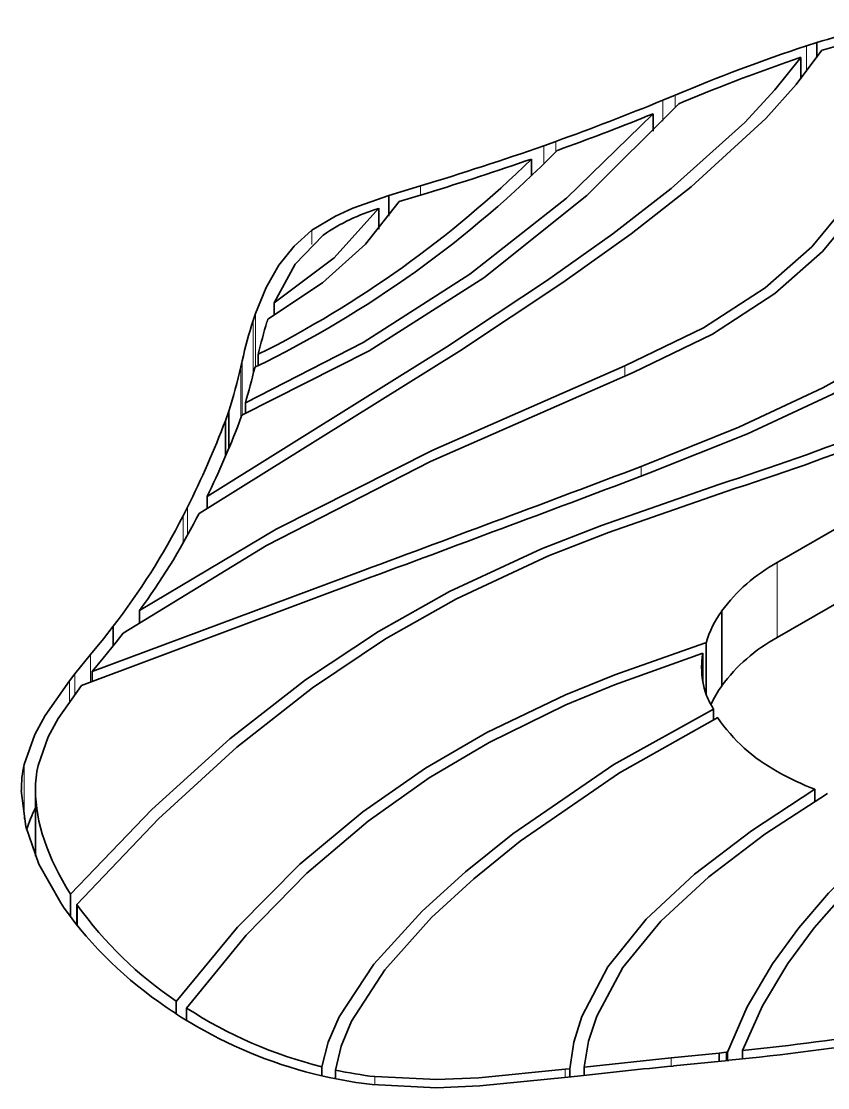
# Model space of a CAD drawing. Extents: x 321 to 857, y 218 to 648.
# Drawn here: x 709.55 to 713.95, y 626.85 to 632.66 of the extents above; entities that cross this region are included whole.
import ezdxf

# ---------------------------------------------------------------- set-up
doc = ezdxf.new("R2010")
doc.units = 0

msp = doc.modelspace()

# ---------------------------------------------------------------- linework, layer by layer
at = {"color": 7, "lineweight": 35, "ltscale": 0.001481}
msp.add_line((713.8912, 632.5488), (713.8347, 632.5311), dxfattribs=at)
at = {"color": 7, "lineweight": 13, "ltscale": 0.003496}
msp.add_line((713.8347, 632.5311), (713.8347, 632.3912), dxfattribs=at)
at = {"color": 7, "lineweight": 35, "ltscale": 0.002023}
msp.add_line((713.8912, 632.5488), (713.8912, 632.4678), dxfattribs=at)
at = {"color": 7, "lineweight": 35, "ltscale": 0.00024905}
msp.add_line((713.9182, 632.5067), (713.9277, 632.5096), dxfattribs=at)
at = {"color": 7, "lineweight": 35, "ltscale": 0.002907}
msp.add_line((713.804, 632.4682), (713.804, 632.3519), dxfattribs=at)
at = {"color": 7, "lineweight": 35, "ltscale": 0.001802}
msp.add_line((713.1189, 632.2618), (713.0522, 632.2343), dxfattribs=at)
at = {"color": 7, "lineweight": 13, "ltscale": 0.001706}
msp.add_line((713.1189, 632.2618), (713.1189, 632.1935), dxfattribs=at)
at = {"color": 7, "lineweight": 13, "ltscale": 0.002834}
msp.add_line((713.0522, 632.2343), (713.0522, 632.121), dxfattribs=at)
at = {"color": 7, "lineweight": 35, "ltscale": 0.000675263}
msp.add_line((713.1385, 632.2153), (713.1635, 632.2256), dxfattribs=at)
at = {"color": 7, "lineweight": 35, "ltscale": 0.002394}
msp.add_line((712.9995, 632.1608), (712.9995, 632.065), dxfattribs=at)
at = {"color": 7, "lineweight": 35, "ltscale": 0.001746}
msp.add_line((712.4683, 632.0103), (712.4026, 631.9866), dxfattribs=at)
at = {"color": 7, "lineweight": 13, "ltscale": 0.00145}
msp.add_line((712.4683, 632.0103), (712.4683, 631.9523), dxfattribs=at)
at = {"color": 7, "lineweight": 13, "ltscale": 0.002483}
msp.add_line((712.4026, 631.9866), (712.4026, 631.8873), dxfattribs=at)
at = {"color": 7, "lineweight": 35, "ltscale": 0.000855724}
msp.add_line((712.4769, 631.9609), (712.5092, 631.9725), dxfattribs=at)
at = {"color": 7, "lineweight": 35, "ltscale": 0.002271}
msp.add_line((712.3353, 631.9136), (712.3353, 631.8228), dxfattribs=at)
at = {"color": 7, "lineweight": 35, "ltscale": 0.004505}
msp.add_line((711.7307, 631.7678), (711.5583, 631.7152), dxfattribs=at)
at = {"color": 7, "lineweight": 35, "ltscale": 0.003966}
msp.add_line((711.6147, 631.6822), (711.7665, 631.7283), dxfattribs=at)
at = {"color": 7, "lineweight": 13, "ltscale": 0.001259}
msp.add_line((711.7307, 631.7678), (711.7307, 631.7174), dxfattribs=at)
at = {"color": 7, "lineweight": 35, "ltscale": 0.002835}
msp.add_line((711.5583, 631.7152), (711.5583, 631.6018), dxfattribs=at)
at = {"color": 7, "lineweight": 35, "ltscale": 0.002837}
msp.add_line((711.5036, 631.6458), (711.5036, 631.5323), dxfattribs=at)
at = {"color": 7, "lineweight": 13, "ltscale": 0.001974}
msp.add_line((711.1391, 631.5261), (711.1391, 631.4471), dxfattribs=at)
at = {"color": 7, "lineweight": 35, "ltscale": 0.001711}
msp.add_line((710.9332, 631.1293), (710.9332, 631.0609), dxfattribs=at)
at = {"color": 7, "lineweight": 35, "ltscale": 0.000992072}
msp.add_line((710.8308, 631.0716), (710.8183, 631.0339), dxfattribs=at)
at = {"color": 7, "lineweight": 13, "ltscale": 0.007362}
msp.add_line((710.8183, 631.0339), (710.8183, 630.7394), dxfattribs=at)
at = {"color": 7, "lineweight": 13, "ltscale": 0.007265}
msp.add_line((710.8308, 631.0716), (710.8308, 630.781), dxfattribs=at)
at = {"color": 7, "lineweight": 35, "ltscale": 0.00037637}
msp.add_line((710.8939, 631.0259), (710.8987, 631.0402), dxfattribs=at)
at = {"color": 7, "lineweight": 35, "ltscale": 0.061499}
for p, q in [((715.8058, 630.9443), (713.6755, 629.7144)), ((715.8058, 630.5361), (713.6755, 629.3062))]:
    msp.add_line(p, q, dxfattribs=at)
at = {"color": 7, "lineweight": 35, "ltscale": 0.001532}
msp.add_line((710.8461, 630.8497), (710.8461, 630.7884), dxfattribs=at)
at = {"color": 7, "lineweight": 35, "ltscale": 0.000837195}
msp.add_line((710.7585, 630.8138), (710.7508, 630.7812), dxfattribs=at)
at = {"color": 7, "lineweight": 13, "ltscale": 0.007384}
msp.add_line((710.7585, 630.8138), (710.7585, 630.5184), dxfattribs=at)
at = {"color": 7, "lineweight": 13, "ltscale": 0.001367}
msp.add_line((712.8453, 630.7866), (712.8453, 630.7319), dxfattribs=at)
at = {"color": 7, "lineweight": 13, "ltscale": 0.007005}
msp.add_line((710.7508, 630.7812), (710.7508, 630.501), dxfattribs=at)
at = {"color": 7, "lineweight": 35, "ltscale": 0.000118056}
msp.add_line((710.827, 630.7751), (710.8282, 630.7797), dxfattribs=at)
at = {"color": 7, "lineweight": 35, "ltscale": 0.001454}
msp.add_line((710.7758, 630.5845), (710.7758, 630.5263), dxfattribs=at)
at = {"color": 7, "lineweight": 35, "ltscale": 0.001386}
msp.add_line((710.686, 630.5393), (710.6672, 630.4871), dxfattribs=at)
at = {"color": 7, "lineweight": 35, "ltscale": 0.005057}
msp.add_line((710.686, 630.5393), (710.686, 630.337), dxfattribs=at)
at = {"color": 7, "lineweight": 35, "ltscale": 0.000751953}
msp.add_line((710.7466, 630.4894), (710.7568, 630.5177), dxfattribs=at)
at = {"color": 7, "lineweight": 35, "ltscale": 0.004857}
msp.add_line((710.6672, 630.4871), (710.6672, 630.2928), dxfattribs=at)
at = {"color": 7, "lineweight": 35, "ltscale": 0.00032866}
msp.add_line((710.7422, 630.477), (710.7466, 630.4894), dxfattribs=at)
at = {"color": 7, "lineweight": 13, "ltscale": 0.001324}
msp.add_line((712.9338, 630.238), (712.9338, 630.185), dxfattribs=at)
at = {"color": 7, "lineweight": 35, "ltscale": 0.001622}
msp.add_line((710.5674, 630.0739), (710.5674, 630.009), dxfattribs=at)
at = {"color": 7, "lineweight": 35, "ltscale": 0.001348}
msp.add_line((710.4607, 630.0162), (710.4363, 629.9681), dxfattribs=at)
at = {"color": 7, "lineweight": 13, "ltscale": 0.003828}
msp.add_line((710.4607, 630.0162), (710.4607, 629.8631), dxfattribs=at)
at = {"color": 7, "lineweight": 35, "ltscale": 0.000737017}
msp.add_line((710.51, 629.9556), (710.5234, 629.9818), dxfattribs=at)
at = {"color": 7, "lineweight": 35, "ltscale": 0.001733}
msp.add_line((710.5234, 629.9818), (710.5825, 630.0182), dxfattribs=at)
at = {"color": 7, "lineweight": 13, "ltscale": 0.003711}
msp.add_line((710.4363, 629.9681), (710.4363, 629.8197), dxfattribs=at)
at = {"color": 7, "lineweight": 13, "ltscale": 0.010205}
msp.add_line((713.6755, 629.7144), (713.6755, 629.3062), dxfattribs=at)
at = {"color": 7, "lineweight": 35, "ltscale": 0.042115}
msp.add_line((709.8821, 629.0445), (711.4603, 629.6336), dxfattribs=at)
at = {"color": 7, "lineweight": 35, "ltscale": 0.039418}
msp.add_line((711.4186, 629.6709), (709.9415, 629.1196), dxfattribs=at)
at = {"color": 7, "lineweight": 35, "ltscale": 0.001634}
msp.add_line((710.1989, 629.4527), (710.1989, 629.3873), dxfattribs=at)
at = {"color": 7, "lineweight": 35, "ltscale": 0.010207}
msp.add_line((713.3727, 629.4489), (713.3727, 629.0406), dxfattribs=at)
at = {"color": 7, "lineweight": 35, "ltscale": 0.002162}
msp.add_line((710.0557, 629.3667), (710.0018, 629.299), dxfattribs=at)
at = {"color": 7, "lineweight": 35, "ltscale": 0.002658}
msp.add_line((710.0557, 629.3667), (710.0557, 629.2604), dxfattribs=at)
at = {"color": 7, "lineweight": 35, "ltscale": 0.002797}
msp.add_line((710.0018, 629.299), (709.9313, 629.2122), dxfattribs=at)
at = {"color": 7, "lineweight": 35, "ltscale": 0.00281}
msp.add_line((710.0011, 629.1931), (710.0719, 629.2804), dxfattribs=at)
at = {"color": 7, "lineweight": 35, "ltscale": 0.001543}
msp.add_line((710.0719, 629.2804), (710.1103, 629.3287), dxfattribs=at)
at = {"color": 7, "lineweight": 35, "ltscale": 0.000238369}
msp.add_line((713.2876, 629.2772), (713.2786, 629.2741), dxfattribs=at)
at = {"color": 7, "lineweight": 35, "ltscale": 0.007039}
msp.add_line((713.2876, 629.2772), (713.2876, 628.9956), dxfattribs=at)
at = {"color": 7, "lineweight": 35, "ltscale": 0.003886}
msp.add_line((713.2702, 629.2198), (713.2702, 629.0643), dxfattribs=at)
at = {"color": 7, "lineweight": 35, "ltscale": 0.003384}
msp.add_line((709.9313, 629.2122), (709.8463, 629.1068), dxfattribs=at)
at = {"color": 7, "lineweight": 13, "ltscale": 0.003729}
msp.add_line((709.9313, 629.2122), (709.9313, 629.063), dxfattribs=at)
at = {"color": 7, "lineweight": 35, "ltscale": 0.002367}
msp.add_line((709.9415, 629.1196), (710.0011, 629.1931), dxfattribs=at)
at = {"color": 7, "lineweight": 35, "ltscale": 0.001199}
msp.add_line((709.8463, 629.1068), (709.8168, 629.069), dxfattribs=at)
at = {"color": 7, "lineweight": 13, "ltscale": 0.00274}
msp.add_line((709.8463, 629.1068), (709.8463, 628.9972), dxfattribs=at)
at = {"color": 7, "lineweight": 35, "ltscale": 0.00132}
msp.add_line((709.9415, 629.1196), (709.9415, 629.0668), dxfattribs=at)
at = {"color": 7, "lineweight": 13, "ltscale": 0.002814}
msp.add_line((709.8168, 629.069), (709.8168, 628.9564), dxfattribs=at)
at = {"color": 7, "lineweight": 35, "ltscale": 0.00145}
msp.add_line((713.3272, 628.9155), (713.3272, 628.8575), dxfattribs=at)
at = {"color": 7, "lineweight": 13, "ltscale": 0.007382}
msp.add_line((709.5697, 628.6129), (709.5697, 628.3176), dxfattribs=at)
at = {"color": 7, "lineweight": 35, "ltscale": 0.009012}
msp.add_line((709.6318, 628.4736), (709.6318, 628.1132), dxfattribs=at)
at = {"color": 7, "lineweight": 35, "ltscale": 0.001639}
msp.add_line((713.8807, 628.4783), (713.8807, 628.4128), dxfattribs=at)
at = {"color": 7, "lineweight": 35, "ltscale": 0.003099}
msp.add_line((709.8226, 627.9071), (709.8226, 627.7831), dxfattribs=at)
at = {"color": 7, "lineweight": 35, "ltscale": 0.000848582}
msp.add_line((709.7692, 627.8586), (709.7883, 627.8306), dxfattribs=at)
at = {"color": 7, "lineweight": 35, "ltscale": 0.000114268}
msp.add_line((709.86, 627.847), (709.8575, 627.8508), dxfattribs=at)
at = {"color": 7, "lineweight": 35, "ltscale": 0.002821}
msp.add_line((709.8575, 627.8508), (709.8575, 627.7379), dxfattribs=at)
at = {"color": 7, "lineweight": 13, "ltscale": 0.002808}
msp.add_line((709.86, 627.847), (709.86, 627.7347), dxfattribs=at)
at = {"color": 7, "lineweight": 35, "ltscale": 0.001709}
msp.add_line((710.399, 627.3221), (710.399, 627.2538), dxfattribs=at)
at = {"color": 7, "lineweight": 35, "ltscale": 0.000853627}
msp.add_line((710.3436, 627.2908), (710.3719, 627.2716), dxfattribs=at)
at = {"color": 7, "lineweight": 35, "ltscale": 0.00168}
msp.add_line((710.4551, 627.2856), (710.4551, 627.2184), dxfattribs=at)
at = {"color": 7, "lineweight": 35, "ltscale": 0.011904}
msp.add_line((713.0966, 627.0135), (712.6231, 626.9636), dxfattribs=at)
at = {"color": 7, "lineweight": 35, "ltscale": 0.006576}
msp.add_line((713.3583, 627.04), (713.0966, 627.0135), dxfattribs=at)
at = {"color": 7, "lineweight": 13, "ltscale": 0.001131}
for p, q in [((713.0966, 627.0135), (713.0966, 626.9683)), ((713.3979, 627.0441), (713.3979, 626.9989))]:
    msp.add_line(p, q, dxfattribs=at)
at = {"color": 7, "lineweight": 35, "ltscale": 0.000994041}
msp.add_line((713.3979, 627.0441), (713.3583, 627.04), dxfattribs=at)
at = {"color": 7, "lineweight": 35, "ltscale": 0.001132}
for p, q in [((713.3583, 627.04), (713.3583, 626.9948)), ((713.4036, 627.0448), (713.4036, 626.9995))]:
    msp.add_line(p, q, dxfattribs=at)
at = {"color": 7, "lineweight": 35, "ltscale": 0.000144411}
msp.add_line((713.4036, 627.0448), (713.3979, 627.0441), dxfattribs=at)
at = {"color": 7, "lineweight": 35, "ltscale": 0.001135}
msp.add_line((713.4863, 627.0537), (713.4863, 627.0083), dxfattribs=at)
at = {"color": 7, "lineweight": 35, "ltscale": 0.001231}
msp.add_line((711.1935, 626.9653), (711.1935, 626.916), dxfattribs=at)
at = {"color": 7, "lineweight": 35, "ltscale": 0.000636304}
msp.add_line((712.5444, 626.9547), (712.5191, 626.9516), dxfattribs=at)
at = {"color": 7, "lineweight": 13, "ltscale": 0.001135}
msp.add_line((712.5191, 626.9516), (712.5191, 626.9062), dxfattribs=at)
at = {"color": 7, "lineweight": 35, "ltscale": 0.001134}
msp.add_line((712.5444, 626.9547), (712.5444, 626.9093), dxfattribs=at)
at = {"color": 7, "lineweight": 35, "ltscale": 0.001123}
msp.add_line((712.6231, 626.9636), (712.6231, 626.9186), dxfattribs=at)
at = {"color": 7, "lineweight": 35, "ltscale": 0.00659}
msp.add_line((713.1097, 626.9697), (713.372, 626.9962), dxfattribs=at)
at = {"color": 7, "lineweight": 35, "ltscale": 0.000988129}
msp.add_line((713.372, 626.9962), (713.4113, 627.0003), dxfattribs=at)
at = {"color": 7, "lineweight": 35, "ltscale": 0.001031}
msp.add_line((711.1929, 626.9161), (711.2332, 626.907), dxfattribs=at)
at = {"color": 7, "lineweight": 35, "ltscale": 0.001186}
msp.add_line((711.2672, 626.9473), (711.2672, 626.8999), dxfattribs=at)
at = {"color": 7, "lineweight": 13, "ltscale": 0.001128}
msp.add_line((711.4822, 626.9119), (711.4822, 626.8668), dxfattribs=at)
at = {"color": 7, "lineweight": 35, "ltscale": 0.001328}
msp.add_line((712.5345, 626.9081), (712.5872, 626.9144), dxfattribs=at)
at = {"color": 7, "lineweight": 35}
for points in [[(714.3351, 632.611), (714.3074, 632.3137), (714.2717, 632.1431), (714.1706, 631.8687), (714.0447, 631.6536), (713.8647, 631.4357), (713.6094, 631.211), (713.2734, 630.993), (712.8453, 630.7866)], [(712.8901, 630.7505), (713.3224, 630.9594), (713.6628, 631.1813), (713.9228, 631.4105), (714.1133, 631.6414), (714.2454, 631.8685), (714.35, 632.1556), (714.3862, 632.3311), (714.4129, 632.6263)], [(710.5825, 630.0182), (711.9426, 630.8665), (712.5068, 631.2405), (712.8785, 631.5059), (713.2059, 631.7617), (713.613, 632.1353), (713.7784, 632.3206), (713.9182, 632.5067)], [(713.804, 632.4682), (713.6631, 632.2904), (713.4985, 632.1128), (713.0981, 631.7534), (712.7789, 631.5065), (712.4183, 631.2504), (711.8736, 630.8893), (710.5674, 630.0739)], [(710.7568, 630.5177), (711.4504, 630.8689), (712.0759, 631.267), (712.6373, 631.7148), (713.1385, 632.2153)], [(712.9995, 632.1608), (712.526, 631.7001), (711.9998, 631.2854), (711.4175, 630.9143), (710.7758, 630.5845)], [(714.9206, 631.8138), (714.8934, 631.5989), (714.813, 631.399), (714.6815, 631.2122), (714.5506, 631.0792), (714.3929, 630.9512), (714.1759, 630.8069), (713.9249, 630.6667), (713.4667, 630.4519), (712.9338, 630.238)], [(712.976, 630.201), (713.5132, 630.4165), (713.9761, 630.6329), (714.2372, 630.7783), (714.4625, 630.928), (714.623, 631.0585), (714.7564, 631.1943), (714.8904, 631.385), (714.9722, 631.589), (715, 631.8084)], [(710.8987, 631.0402), (711.1962, 631.2399), (711.4311, 631.4506), (711.6147, 631.6822)], [(711.5583, 631.7152), (711.3624, 631.6461), (711.267, 631.6033), (711.1391, 631.5261)], [(711.5036, 631.6458), (711.2607, 631.3754), (710.9332, 631.1293)], [(711.1391, 631.5261), (711.0414, 631.4389), (710.9583, 631.3354), (710.8886, 631.2137), (710.8308, 631.0716)], [(710.9332, 631.1293), (711.0471, 631.3413), (711.2003, 631.4989)], [(712.8453, 630.7866), (711.7986, 630.3275), (710.9434, 629.8965), (710.1989, 629.4527)], [(710.1103, 629.3287), (710.8907, 629.8069), (711.7847, 630.2642), (712.8901, 630.7505)], [(713.3578, 630.1393), (712.7167, 629.917), (712.3898, 629.7885), (711.8884, 629.5558), (711.5014, 629.3385), (711.103, 629.0741), (710.6916, 628.7535), (710.2654, 628.3676), (709.8226, 627.9071)], [(709.8575, 627.8508), (710.3018, 628.3171), (710.7291, 628.7074), (711.1414, 629.0311), (711.5403, 629.2977), (711.9276, 629.5165), (712.429, 629.7499), (712.7557, 629.8786), (713.3965, 630.1008)], [(713.2786, 629.2741), (712.7907, 629.1022), (712.5209, 628.9932), (712.0923, 628.7881), (711.7578, 628.5931), (711.4168, 628.3557), (711.0737, 628.069), (710.733, 627.7267), (710.399, 627.3221)], [(710.4551, 627.2856), (710.78, 627.6833), (711.1116, 628.0206), (711.4455, 628.304), (711.7777, 628.5397), (712.1042, 628.7338), (712.5234, 628.9388), (712.7883, 629.0479), (713.2702, 629.2198)], [(709.8168, 629.069), (709.6846, 628.8809), (709.628, 628.7775), (709.5697, 628.6129)], [(709.6459, 628.6075), (709.7014, 628.7643), (709.7554, 628.8633), (709.8821, 629.0445)], [(713.3272, 628.9155), (712.7841, 628.613), (712.2333, 628.2353), (711.9756, 628.028), (711.7406, 627.8138), (711.4771, 627.524), (711.2882, 627.2381), (711.2279, 627.0995), (711.1935, 626.9653)], [(711.2672, 626.9473), (711.2979, 627.0785), (711.3544, 627.2142), (711.5356, 627.4946), (711.7914, 627.7794), (712.0208, 627.9903), (712.2732, 628.1947), (712.8147, 628.5684), (713.3511, 628.8696)], [(709.5546, 628.4706), (709.5789, 628.275), (709.6509, 628.0692), (709.7692, 627.8586)], [(713.8807, 628.4783), (713.5347, 628.2522), (713.2247, 628.0162), (712.9608, 627.7694), (712.7527, 627.5109), (712.6106, 627.2396), (712.5674, 627.0989), (712.5444, 626.9547)], [(712.6231, 626.9636), (712.6473, 627.1042), (712.6912, 627.2415), (712.8335, 627.5066), (713.0403, 627.7597), (713.3019, 628.0017), (713.6085, 628.2335), (713.9504, 628.4559)], [(714.4325, 628.3517), (714.184, 628.1389), (713.9554, 627.912), (713.7932, 627.7236), (713.6493, 627.5265), (713.5112, 627.2915), (713.4036, 627.0448)], [(713.4863, 627.0537), (713.5951, 627.297), (713.734, 627.5289), (713.8771, 627.7219), (714.0377, 627.9064), (714.2671, 628.1318), (714.5164, 628.3431)], [(712.5191, 626.9516), (712.0495, 626.9052), (711.8197, 626.8959), (711.4822, 626.9119)], [(711.4672, 626.8683), (711.8171, 626.8514), (712.0537, 626.8607), (712.5345, 626.9081)]]:
    msp.add_lwpolyline(points, dxfattribs=at)
for centre, radius, start, end in [((715.0723, 628.7476), 3.9803, 100.23563, 107.261), ((715.0737, 628.7712), 3.9101, 100.88885, 107.04415), ((716.7031, 623.8538), 9.1394, 108.29171, 113.08765), ((717.0284, 623.0087), 9.9942, 108.82283, 112.75003), ((707.8389, 644.9535), 13.7462, 289.68064, 292.28773), ((707.8273, 644.8811), 13.7316, 289.93532, 292.12728), ((708.2239, 636.1506), 5.9695, 295.86822, 315.42983), ((707.5181, 645.8422), 14.6913, 286.66283, 289.41884), ((708.202, 636.1203), 5.8971, 296.6417, 314.4955), ((707.4661, 645.8694), 14.7807, 286.91466, 289.23351), ((711.8306, 630.5718), 1.1218, 106.93265, 124.2087), ((713.6826, 630.141), 3.0004, 162.68472, 167.04269), ((713.5118, 630.2244), 2.738, 162.97767, 166.79928), ((707.9042, 631.4084), 2.9146, 342.64998, 347.57464), ((707.172, 631.6556), 3.7596, 343.44647, 346.45613), ((705.7561, 632.3589), 5.2556, 333.52898, 339.13691), ((705.6864, 632.431), 5.4204, 334.2234, 338.86912), ((709.1302, 643.3536), 13.8735, 287.74102, 291.44131), ((709.1217, 643.453), 14.0191, 287.7529, 291.43864), ((619.9354, 876.5354), 263.2702, 290.333737, 290.68584), ((621.9805, 871.1025), 257.5146, 290.332931, 290.693019), ((707.0138, 631.7106), 3.8403, 322.38397, 333.0188), ((707.0531, 631.7487), 3.8944, 323.87507, 332.58309), ((714.1172, 628.9006), 0.9252, 118.49451, 143.62897), ((713.8389, 629.1111), 0.5757, 144.07296, 163.24171), ((714.1172, 628.4924), 0.9252, 118.49451, 143.62897), ((713.7079, 629.142), 0.4446, 169.92422, 179.97442), ((713.7302, 629.1443), 0.4669, 180.25876, 198.97183), ((713.8665, 629.2368), 0.6275, 202.91789, 210.78907), ((713.8235, 628.7117), 0.558, 143.87777, 155.9009), ((714.1115, 629.3861), 0.92, 214.19426, 241.74422), ((710.2098, 628.4733), 0.6552, 167.68899, 180.23124), ((710.2518, 628.4762), 0.6199, 167.77656, 180.24001), ((714.4009, 629.8516), 1.4684, 240.39428, 249.25364), ((710.3806, 628.0063), 0.8355, 153.6536, 162.56585), ((711.567, 629.1086), 2.1908, 215.69833, 236.06056), ((711.5963, 629.0945), 2.1385, 215.69947, 235.96021), ((711.7715, 629.3711), 2.5233, 236.3097, 240.01842), ((711.7825, 629.3331), 2.4401, 237.04259, 256.03211), ((711.7557, 629.3408), 2.4891, 239.98654, 256.93411), ((712.0878, 640.7646), 13.7818, 275.82353, 279.168), ((711.9393, 641.9265), 14.9983, 275.6324, 279.07547), ((715.6379, 600.4549), 26.6349, 95.44659, 96.57692), ((711.7374, 629.2296), 2.3767, 257.75197, 263.4744), ((711.7379, 629.1288), 2.2317, 257.8246, 263.42301)]:
    msp.add_arc(centre, radius, start, end, dxfattribs=at)
msp.add_ellipse((710.9834, 627.9591), major_axis=(1.268, -0.8167), ratio=0.572992, start_param=3.495197, end_param=4.032897, dxfattribs=at)

doc.saveas('drawing.dxf')
